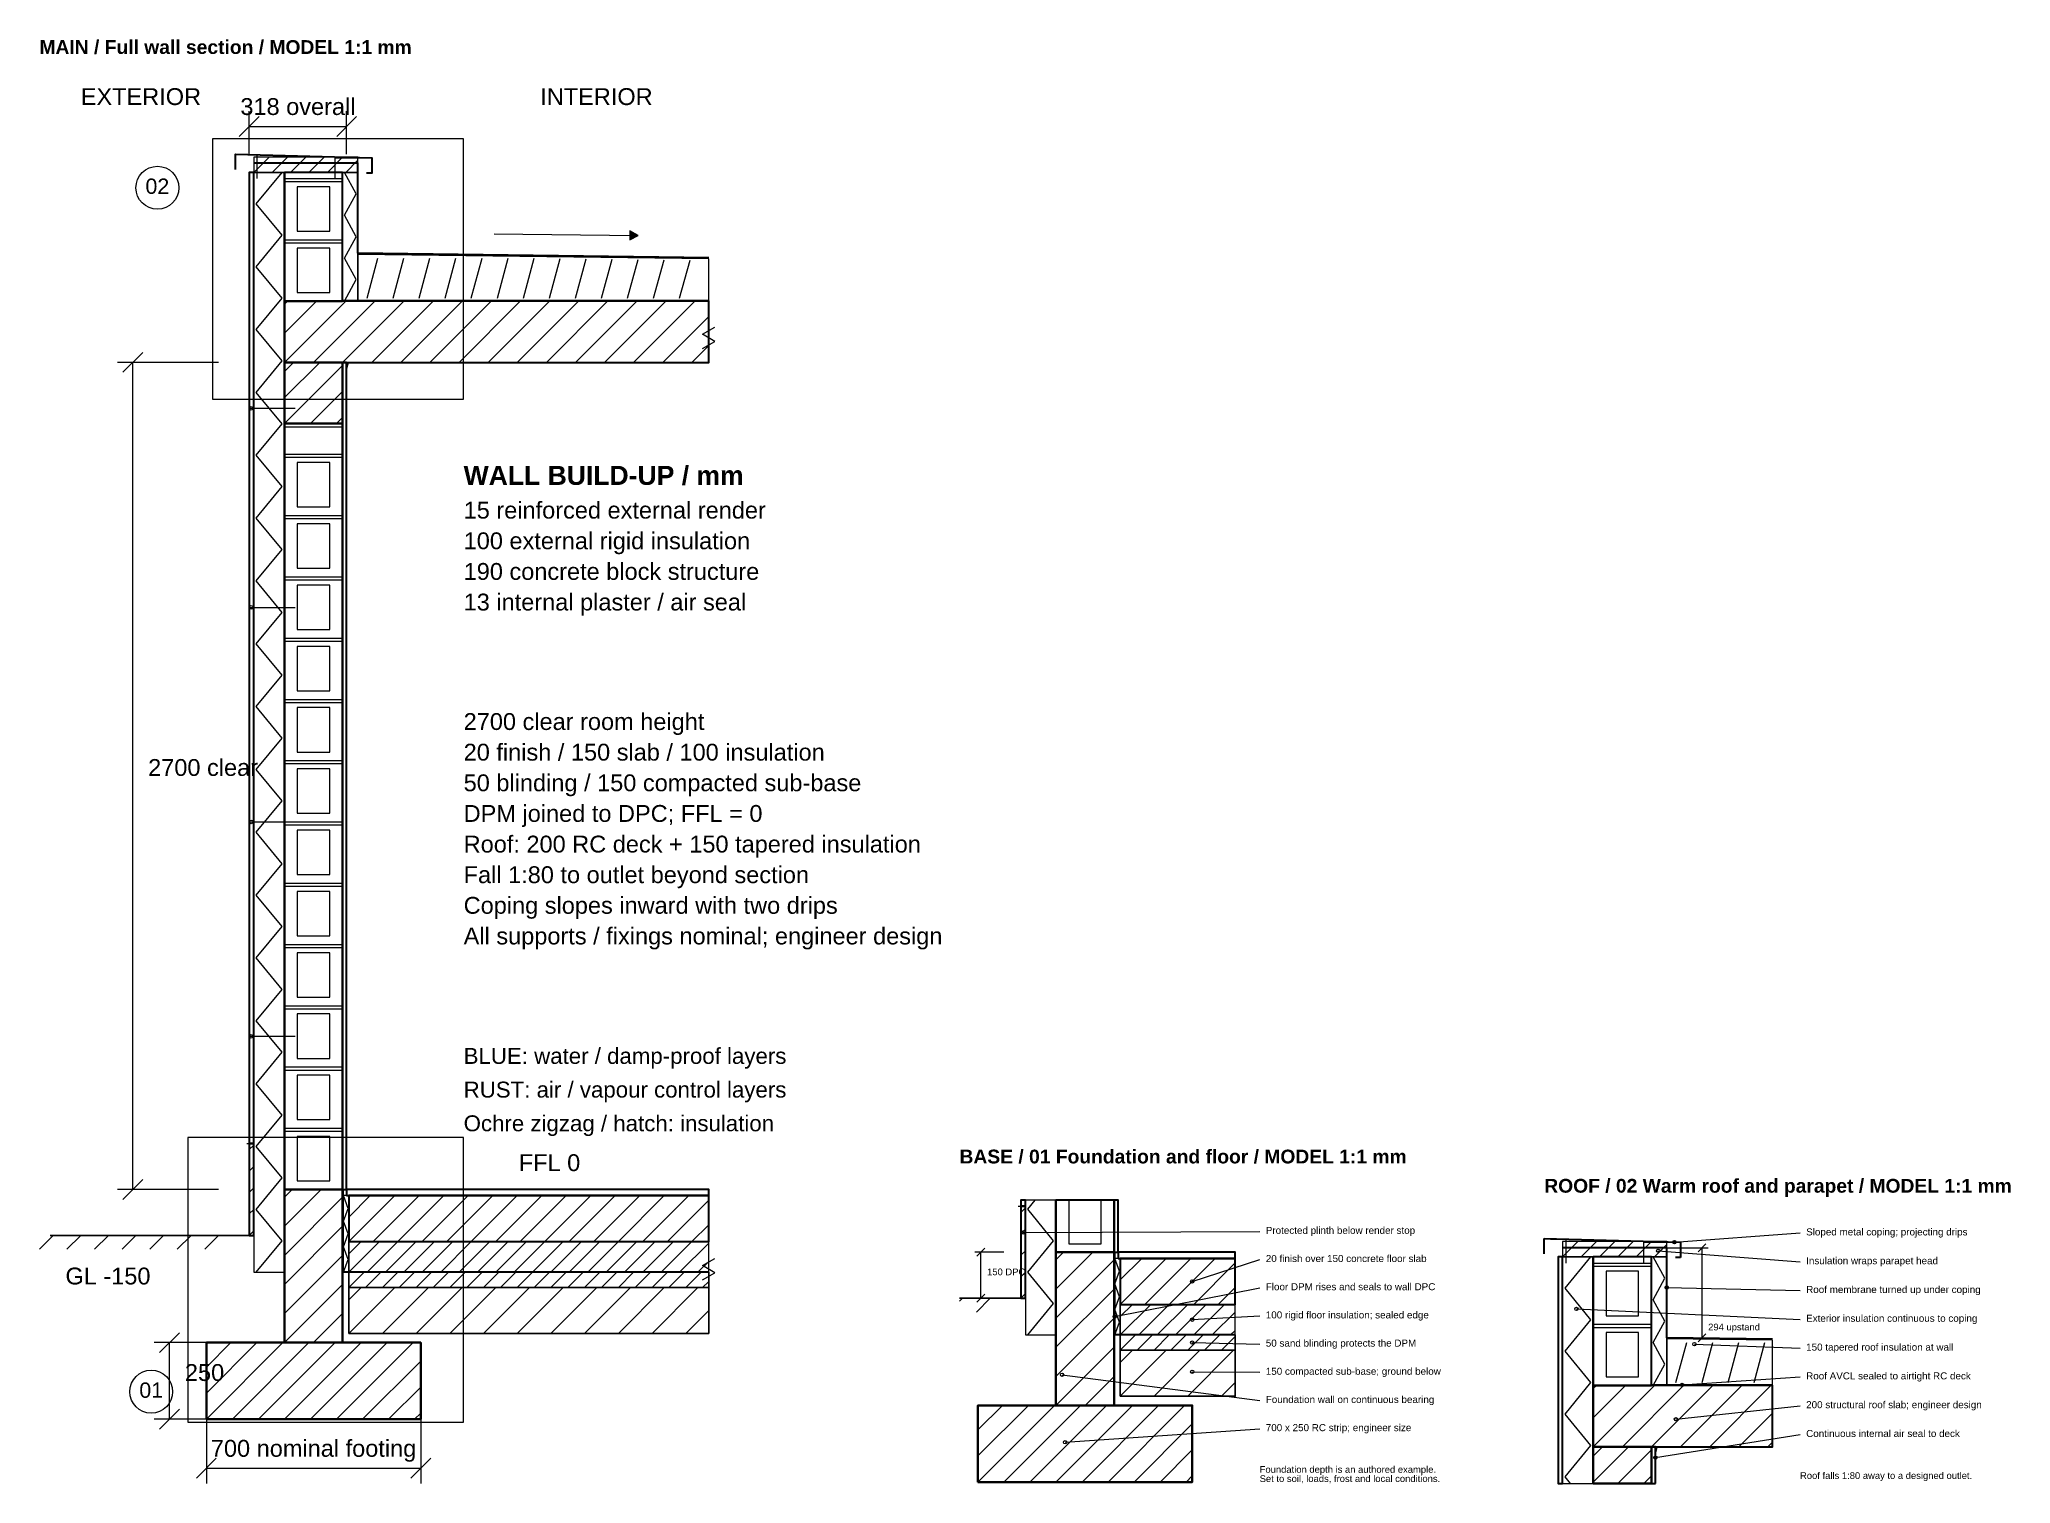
# Model space of a CAD drawing. Header units: millimetres. Extents: x 0 to 6435, y 0 to 4714.
import ezdxf
from ezdxf.enums import TextEntityAlignment as Align

# ---------------------------------------------------------------- set-up
doc = ezdxf.new("R2010")
doc.units = ezdxf.units.MM
for name, color, linetype, lineweight, true_color in [('A-AIRB', 7, 'Continuous', 25, 0xba624d), ('A-ANNO-BORDER', 7, 'Continuous', 18, 0x7b919e), ('A-ANNO-DIMS', 7, 'Continuous', 15, 0x4c626f), ('A-ANNO-TEXT', 7, 'Continuous', 18, 0x233442), ('A-FIXT', 7, 'Continuous', 20, 0x4d616b), ('A-FLOR', 7, 'Continuous', 30, 0x394f5b), ('A-HATCH', 7, 'Continuous', 13, 0x8d999e), ('A-HIDDEN', 7, 'Continuous', 13, 0x778992), ('A-INSU', 7, 'Continuous', 18, 0xb3833a), ('A-ROOF', 7, 'Continuous', 30, 0x344958), ('A-SITE', 7, 'Continuous', 25, 0x75664e), ('A-STRC', 7, 'Continuous', 40, 0x263746), ('A-WALL', 7, 'Continuous', 35, 0x233442), ('A-WPRO', 7, 'Continuous', 30, 0x246f9f)]:
    doc.layers.add(name, color=color, linetype=linetype, lineweight=lineweight, true_color=true_color)
doc.styles.add('SECTION_BOLD', font='arialbd.ttf')
doc.styles.add('SECTION_REGULAR', font='arial.ttf')

# ---------------------------------------------------------------- blocks, each defined once
blk = doc.blocks.new('601_CONCRETE_BLOCK_WALL_MAIN')
at = {"layer": 'A-FIXT'}
blk.add_hatch(color=7, dxfattribs=at).paths.add_polyline_path([(1270, 3114), (1243, 3129), (1242, 3100)])
at = {"layer": 'A-AIRB'}
blk.add_line((305, 2902), (1500, 2902), dxfattribs=at)
blk.add_lwpolyline([(318, 0), (318, 2680), (323, 2699), (1500, 2699)], dxfattribs=at)
at = {"layer": 'A-ANNO-BORDER'}
for points in [[(-120, 2580), (700, 2580), (700, 3430), (-120, 3430)], [(-200, -760), (700, -760), (700, 170), (-200, 170)]]:
    blk.add_lwpolyline(points, close=True, dxfattribs=at)
for centre in [(-300, 3270), (-320, -660)]:
    blk.add_circle(centre, 70, dxfattribs=at)
at = {"layer": 'A-ANNO-DIMS'}
for p, q in [((-32.5, 3437.5), (32.5, 3502.5)), ((0, 3380), (0, 3520)), ((285.5, 3437.5), (350.5, 3502.5)), ((318, 3380), (318, 3520)), ((0, 3470), (318, 3470)), ((-412.5, 2667.5), (-347.5, 2732.5)), ((-100, 2700), (-430, 2700)), ((-380, 0), (-380, 2700)), ((-100, 0), (-430, 0)), ((-412.5, -32.5), (-347.5, 32.5)), ((-140, -500), (-310, -500)), ((-292.5, -532.5), (-227.5, -467.5)), ((-260, -750), (-260, -500)), ((-140, -750), (-310, -750)), ((-292.5, -782.5), (-227.5, -717.5)), ((-140, -750), (-140, -960)), ((560, -750), (560, -960)), ((-172.5, -942.5), (-107.5, -877.5)), ((527.5, -942.5), (592.5, -877.5)), ((-140, -910), (560, -910))]:
    blk.add_line(p, q, dxfattribs=at)
at = {"layer": 'A-FIXT'}
for p, q in [((800, 3120), (1270, 3114)), ((2, 2550), (150, 2550)), ((2, 1900), (150, 1900)), ((2, 1200), (150, 1200)), ((2, 500), (150, 500))]:
    blk.add_line(p, q, dxfattribs=at)
for points in [[(-25, 3378), (25, 3378), (25, 3300)], [(280, 3300), (280, 3368), (375, 3368)], [(-8, 150), (15, 150), (15, 164)]]:
    blk.add_lwpolyline(points, dxfattribs=at)
blk.add_lwpolyline([(1270, 3114), (1243, 3129), (1242, 3100)], close=True, dxfattribs=at)
for centre in [(6, 2550), (6, 1900), (6, 1200), (6, 500)]:
    blk.add_circle(centre, 6, dxfattribs=at)
at = {"layer": 'A-FLOR'}
for points in [[(318, -20), (1500, -20), (1500, 0), (318, 0)], [(325, -170), (1500, -170), (1500, -20), (325, -20)]]:
    blk.add_lwpolyline(points, close=True, dxfattribs=at)
at = {"layer": 'A-HATCH'}
for p, q in [((115, 3320), (305, 3320)), ((115, 3300), (305, 3300)), ((115, 3290), (305, 3290)), ((115, 3100), (305, 3100)), ((115, 3090), (305, 3090)), ((115, 2700), (315, 2900)), ((115, 2795), (220, 2900)), ((115, 2890), (125, 2900)), ((210, 2700), (410, 2900)), ((305, 2700), (505, 2900)), ((400, 2700), (600, 2900)), ((495, 2700), (695, 2900)), ((590, 2700), (790, 2900)), ((685, 2700), (885, 2900)), ((780, 2700), (980, 2900)), ((875, 2700), (1075, 2900)), ((970, 2700), (1170, 2900)), ((1065, 2700), (1265, 2900)), ((1160, 2700), (1360, 2900)), ((1255, 2700), (1455, 2900)), ((1350, 2700), (1500, 2850)), ((1445, 2700), (1500, 2755)), ((115, 2585), (230, 2700)), ((115, 2670), (145, 2700)), ((115, 2500), (305, 2690)), ((200, 2500), (305, 2605)), ((285, 2500), (305, 2520)), ((115, 2500), (305, 2500)), ((115, 2490), (305, 2490)), ((115, 2400), (305, 2400)), ((115, 2390), (305, 2390)), ((115, 2200), (305, 2200)), ((115, 2190), (305, 2190)), ((115, 2000), (305, 2000)), ((115, 1990), (305, 1990)), ((115, 1800), (305, 1800)), ((115, 1790), (305, 1790)), ((115, 1600), (305, 1600)), ((115, 1590), (305, 1590)), ((115, 1400), (305, 1400)), ((115, 1390), (305, 1390)), ((115, 1200), (305, 1200)), ((115, 1190), (305, 1190)), ((115, 1000), (305, 1000)), ((115, 990), (305, 990)), ((115, 800), (305, 800)), ((115, 790), (305, 790)), ((115, 600), (305, 600)), ((115, 590), (305, 590)), ((115, 400), (305, 400)), ((115, 390), (305, 390)), ((115, 200), (305, 200)), ((0, 130), (15, 145)), ((115, 190), (305, 190)), ((0, 60), (15, 75)), ((0, -10), (15, 5)), ((115, -120), (235, 0)), ((115, -25), (140, 0)), ((115, -215), (305, -25)), ((325, -170), (475, -20)), ((325, -90), (395, -20)), ((405, -170), (555, -20)), ((485, -170), (635, -20)), ((565, -170), (715, -20)), ((645, -170), (795, -20)), ((725, -170), (875, -20)), ((805, -170), (955, -20)), ((885, -170), (1035, -20)), ((965, -170), (1115, -20)), ((1045, -170), (1195, -20)), ((1125, -170), (1275, -20)), ((1205, -170), (1355, -20)), ((1285, -170), (1435, -20)), ((1365, -170), (1500, -35)), ((0, -80), (15, -65)), ((115, -310), (305, -120)), ((1445, -170), (1500, -115)), ((0, -150), (15, -135)), ((115, -405), (305, -215)), ((115, -500), (305, -310)), ((325, -320), (375, -270)), ((325, -470), (475, -320)), ((325, -360), (365, -320)), ((380, -320), (430, -270)), ((435, -320), (485, -270)), ((435, -470), (585, -320)), ((490, -320), (540, -270)), ((545, -320), (595, -270)), ((545, -470), (695, -320)), ((600, -320), (650, -270)), ((655, -320), (705, -270)), ((655, -470), (805, -320)), ((710, -320), (760, -270)), ((765, -320), (815, -270)), ((765, -470), (915, -320)), ((820, -320), (870, -270)), ((875, -320), (925, -270)), ((875, -470), (1025, -320)), ((930, -320), (980, -270)), ((985, -320), (1035, -270)), ((985, -470), (1135, -320)), ((1040, -320), (1090, -270)), ((1095, -320), (1145, -270)), ((1095, -470), (1245, -320)), ((1150, -320), (1200, -270)), ((1205, -320), (1255, -270)), ((1205, -470), (1355, -320)), ((1260, -320), (1310, -270)), ((1315, -320), (1365, -270)), ((1315, -470), (1465, -320)), ((1370, -320), (1420, -270)), ((1425, -320), (1475, -270)), ((1480, -320), (1500, -300)), ((210, -500), (305, -405)), ((1425, -470), (1500, -395)), ((-140, -750), (110, -500)), ((-140, -665), (25, -500)), ((-140, -580), (-60, -500)), ((-55, -750), (195, -500)), ((30, -750), (280, -500)), ((115, -750), (365, -500)), ((200, -750), (450, -500)), ((285, -750), (535, -500)), ((305, -500), (305, -500)), ((370, -750), (560, -560)), ((455, -750), (560, -645)), ((540, -750), (560, -730))]:
    blk.add_line(p, q, dxfattribs=at)
at = {"layer": 'A-HIDDEN'}
for points in [[(157, 3128), (263, 3128), (263, 3273), (157, 3273)], [(157, 2928), (263, 2928), (263, 3073), (157, 3073)], [(157, 2228), (263, 2228), (263, 2373), (157, 2373)], [(157, 2028), (263, 2028), (263, 2173), (157, 2173)], [(157, 1828), (263, 1828), (263, 1973), (157, 1973)], [(157, 1628), (263, 1628), (263, 1773), (157, 1773)], [(157, 1428), (263, 1428), (263, 1573), (157, 1573)], [(157, 1228), (263, 1228), (263, 1373), (157, 1373)], [(157, 1028), (263, 1028), (263, 1173), (157, 1173)], [(157, 828), (263, 828), (263, 973), (157, 973)], [(157, 628), (263, 628), (263, 773), (157, 773)], [(157, 428), (263, 428), (263, 573), (157, 573)], [(157, 228), (263, 228), (263, 373), (157, 373)], [(157, 28), (263, 28), (263, 173), (157, 173)]]:
    blk.add_lwpolyline(points, close=True, dxfattribs=at)
for points in [[(1480, 2745), (1520, 2768), (1480, 2792), (1520, 2815)], [(1480, -295), (1520, -272), (1480, -248), (1520, -225)]]:
    blk.add_lwpolyline(points, dxfattribs=at)
at = {"layer": 'A-INSU'}
for p, q in [((15, 3320), (65, 3370)), ((75, 3320), (125, 3370)), ((135, 3320), (185, 3370)), ((195, 3320), (245, 3370)), ((255, 3320), (305, 3370)), ((315, 3320), (355, 3360)), ((385, 2910), (420, 3040)), ((470, 2910), (505, 3040)), ((555, 2910), (590, 3040)), ((640, 2910), (675, 3040)), ((725, 2910), (760, 3040)), ((810, 2910), (845, 3040)), ((895, 2910), (930, 3040)), ((980, 2910), (1015, 3039.2)), ((1065, 2910), (1100, 3038.1)), ((1150, 2910), (1185, 3037.1)), ((1235, 2910), (1270, 3036)), ((1320, 2910), (1355, 3034.9)), ((1405, 2910), (1440, 3033.9)), ((325, -270), (425, -170)), ((325, -210), (365, -170)), ((385, -270), (485, -170)), ((445, -270), (545, -170)), ((505, -270), (605, -170)), ((565, -270), (665, -170)), ((625, -270), (725, -170)), ((685, -270), (785, -170)), ((745, -270), (845, -170)), ((805, -270), (905, -170)), ((865, -270), (965, -170)), ((925, -270), (1025, -170)), ((985, -270), (1085, -170)), ((1045, -270), (1145, -170)), ((1105, -270), (1205, -170)), ((1165, -270), (1265, -170)), ((1225, -270), (1325, -170)), ((1285, -270), (1385, -170)), ((1345, -270), (1445, -170)), ((1405, -270), (1500, -175)), ((1465, -270), (1500, -235))]:
    blk.add_line(p, q, dxfattribs=at)
for points in [[(15, 3320), (355, 3320), (355, 3370), (15, 3370)], [(15, -270), (115, -270), (115, 3320), (15, 3320)], [(305, 2900), (355, 2900), (355, 3320), (305, 3320)], [(355, 2902), (1500, 2902), (1500, 3037.7), (355, 3052)], [(305, -270), (325, -270), (325, -20), (305, -20)], [(325, -270), (1500, -270), (1500, -170), (325, -170)]]:
    blk.add_lwpolyline(points, close=True, dxfattribs=at)
for points in [[(23, -270), (107, -167.4), (23, -64.9), (107, 37.7), (23, 140.3), (107, 242.9), (23, 345.4), (107, 448), (23, 550.6), (107, 653.1), (23, 755.7), (107, 858.3), (23, 960.9), (107, 1063.4), (23, 1166), (107, 1268.6), (23, 1371.1), (107, 1473.7), (23, 1576.3), (107, 1678.9), (23, 1781.4), (107, 1884), (23, 1986.6), (107, 2089.1), (23, 2191.7), (107, 2294.3), (23, 2396.9), (107, 2499.4), (23, 2602), (107, 2704.6), (23, 2807.1), (107, 2909.7), (23, 3012.3), (107, 3114.9), (23, 3217.4), (107, 3320)], [(311, 2900), (349, 2970), (311, 3040), (349, 3110), (311, 3180), (349, 3250), (311, 3320)], [(307.4, -270), (322.6, -228.3), (307.4, -186.7), (322.6, -145), (307.4, -103.3), (322.6, -61.7), (307.4, -20)]]:
    blk.add_lwpolyline(points, dxfattribs=at)
at = {"layer": 'A-ROOF'}
blk.add_lwpolyline([(-45, 3330), (-45, 3380), (400, 3368), (400, 3318), (383, 3318)], dxfattribs=at)
blk.add_lwpolyline([(115, 2700), (1500, 2700), (1500, 2900), (115, 2900)], close=True, dxfattribs=at)
at = {"layer": 'A-SITE'}
for p, q in [((-640, -150), (-685, -195)), ((-650, -150), (0, -150)), ((-550, -150), (-595, -195)), ((-460, -150), (-505, -195)), ((-370, -150), (-415, -195)), ((-280, -150), (-325, -195)), ((-190, -150), (-235, -195)), ((-100, -150), (-145, -195))]:
    blk.add_line(p, q, dxfattribs=at)
for points in [[(325, -320), (1500, -320), (1500, -270), (325, -270)], [(325, -470), (1500, -470), (1500, -320), (325, -320)]]:
    blk.add_lwpolyline(points, close=True, dxfattribs=at)
at = {"layer": 'A-STRC'}
for points in [[(115, 2500), (305, 2500), (305, 2700), (115, 2700)], [(115, -500), (305, -500), (305, 0), (115, 0)], [(-140, -750), (560, -750), (560, -500), (-140, -500)]]:
    blk.add_lwpolyline(points, close=True, dxfattribs=at)
at = {"layer": 'A-WALL'}
for points in [[(0, 150), (15, 150), (15, 3320), (0, 3320)], [(115, 2900), (305, 2900), (305, 3320), (115, 3320)], [(305, 0), (318, 0), (318, 2700), (305, 2700)], [(115, 0), (305, 0), (305, 2500), (115, 2500)], [(0, -150), (15, -150), (15, 150), (0, 150)]]:
    blk.add_lwpolyline(points, close=True, dxfattribs=at)
at = {"layer": 'A-WPRO'}
for q in [(115, 3320), (308, 0)]:
    blk.add_line((115, 0), q, dxfattribs=at)
for points in [[(1500, 3041.7), (355, 3056), (355, 3350), (15, 3350)], [(1500, -270), (307, -270), (307, 0), (115, 0)]]:
    blk.add_lwpolyline(points, dxfattribs=at)
at = {"layer": 'A-AIRB', "style": 'SECTION_REGULAR'}
blk.add_text('RUST: air / vapour control layers', height=52, dxfattribs=at).set_placement((700, 300))
at = {"layer": 'A-ANNO-DIMS', "style": 'SECTION_REGULAR'}
for s, p in [('318 overall', (159, 3507.5)), ('700 nominal footing', (210, -872.5))]:
    blk.add_text(s, height=55, dxfattribs=at).set_placement(p, align=Align.CENTER)
for s, p in [('2700 clear', (-330, 1350)), ('250', (-210, -625))]:
    blk.add_text(s, height=55, dxfattribs=at).set_placement(p)
at = {"layer": 'A-ANNO-TEXT'}
for s, height, style, p in [('EXTERIOR', 55, 'SECTION_REGULAR', (-550, 3540)), ('INTERIOR', 55, 'SECTION_REGULAR', (950, 3540)), ('WALL BUILD-UP / mm', 62, 'SECTION_BOLD', (700, 2300)), ('15 reinforced external render', 55, 'SECTION_REGULAR', (700, 2190)), ('100 external rigid insulation', 55, 'SECTION_REGULAR', (700, 2090)), ('190 concrete block structure', 55, 'SECTION_REGULAR', (700, 1990)), ('13 internal plaster / air seal', 55, 'SECTION_REGULAR', (700, 1890)), ('2700 clear room height', 55, 'SECTION_REGULAR', (700, 1500)), ('20 finish / 150 slab / 100 insulation', 55, 'SECTION_REGULAR', (700, 1400)), ('50 blinding / 150 compacted sub-base', 55, 'SECTION_REGULAR', (700, 1300)), ('DPM joined to DPC; FFL = 0', 55, 'SECTION_REGULAR', (700, 1200)), ('Roof: 200 RC deck + 150 tapered insulation', 55, 'SECTION_REGULAR', (700, 1100)), ('Fall 1:80 to outlet beyond section', 55, 'SECTION_REGULAR', (700, 1000)), ('Coping slopes inward with two drips', 55, 'SECTION_REGULAR', (700, 900)), ('All supports / fixings nominal; engineer design', 55, 'SECTION_REGULAR', (700, 800)), ('FFL 0', 55, 'SECTION_REGULAR', (880, 60)), ('GL -150', 55, 'SECTION_REGULAR', (-600, -310))]:
    blk.add_text(s, height=height, dxfattribs=dict(at, style=style)).set_placement(p)
at = {"layer": 'A-ANNO-TEXT', "style": 'SECTION_REGULAR'}
for s, p in [('02', (-300, 3250)), ('01', (-320, -680))]:
    blk.add_text(s, height=50, dxfattribs=at).set_placement(p, align=Align.CENTER)
at = {"layer": 'A-INSU', "style": 'SECTION_REGULAR'}
blk.add_text('Ochre zigzag / hatch: insulation', height=52, dxfattribs=at).set_placement((700, 190))
at = {"layer": 'A-WPRO', "style": 'SECTION_REGULAR'}
blk.add_text('BLUE: water / damp-proof layers', height=52, dxfattribs=at).set_placement((700, 410))
blk = doc.blocks.new('601_CONCRETE_BLOCK_WALL_BASE')
at = {"layer": 'A-AIRB'}
blk.add_line((318, 0), (318, 170), dxfattribs=at)
at = {"layer": 'A-ANNO-DIMS'}
for p, q in [((8, 65), (780, 68)), ((-55, 0), (-150, 0)), ((-143, -13), (-117, 13)), ((-130, -150), (-130, 0)), ((560, -95), (780, -24)), ((307, -210), (780, -116)), ((-55, -150), (-150, -150)), ((-143, -163), (-117, -137)), ((560, -220), (780, -207.9)), ((560, -295), (780, -299.9)), ((135, -400), (780, -483.9)), ((560, -390), (780, -391.9)), ((145, -620), (780, -576))]:
    blk.add_line(p, q, dxfattribs=at)
for centre in [(8, 65), (560, -95), (307, -210), (560, -220), (560, -295), (560, -390), (135, -400), (145, -620)]:
    blk.add_circle(centre, 5.5, dxfattribs=at)
at = {"layer": 'A-FIXT'}
for p, q in [((-8, 150), (15, 150)), ((15, 150), (15, 164))]:
    blk.add_line(p, q, dxfattribs=at)
at = {"layer": 'A-FLOR'}
for points in [[(318, -20), (700, -20), (700, 0), (318, 0)], [(325, -170), (700, -170), (700, -20), (325, -20)]]:
    blk.add_lwpolyline(points, close=True, dxfattribs=at)
at = {"layer": 'A-HATCH'}
for p, q in [((0, 130), (15, 145)), ((0, 60), (15, 75)), ((0, -10), (15, 5)), ((115, -120), (235, 0)), ((115, -25), (140, 0)), ((115, -215), (305, -25)), ((325, -170), (475, -20)), ((325, -90), (395, -20)), ((405, -170), (555, -20)), ((485, -170), (635, -20)), ((565, -170), (700, -35)), ((0, -80), (15, -65)), ((115, -310), (305, -120)), ((645, -170), (700, -115)), ((0, -150), (15, -135)), ((115, -405), (305, -215)), ((115, -500), (305, -310)), ((325, -320), (375, -270)), ((325, -470), (475, -320)), ((325, -360), (365, -320)), ((380, -320), (430, -270)), ((435, -320), (485, -270)), ((435, -470), (585, -320)), ((490, -320), (540, -270)), ((545, -320), (595, -270)), ((545, -470), (695, -320)), ((600, -320), (650, -270)), ((655, -320), (700, -275)), ((210, -500), (305, -405)), ((655, -470), (700, -425)), ((-140, -750), (110, -500)), ((-140, -665), (25, -500)), ((-140, -580), (-60, -500)), ((-55, -750), (195, -500)), ((30, -750), (280, -500)), ((115, -750), (365, -500)), ((200, -750), (450, -500)), ((285, -750), (535, -500)), ((305, -500), (305, -500)), ((370, -750), (560, -560)), ((455, -750), (560, -645)), ((540, -750), (560, -730))]:
    blk.add_line(p, q, dxfattribs=at)
at = {"layer": 'A-HIDDEN'}
blk.add_lwpolyline([(157, 28), (263, 28), (263, 170), (157, 170)], close=True, dxfattribs=at)
at = {"layer": 'A-INSU'}
for p, q in [((23, 140.3), (47.3, 170)), ((107, 37.7), (23, 140.3)), ((23, -64.9), (107, 37.7)), ((322.6, -61.7), (307.4, -20)), ((307.4, -103.3), (322.6, -61.7)), ((107, -167.4), (23, -64.9)), ((322.6, -145), (307.4, -103.3)), ((23, -270), (107, -167.4)), ((307.4, -186.7), (322.6, -145)), ((322.6, -228.3), (307.4, -186.7)), ((325, -270), (425, -170)), ((325, -210), (365, -170)), ((385, -270), (485, -170)), ((445, -270), (545, -170)), ((505, -270), (605, -170)), ((565, -270), (665, -170)), ((307.4, -270), (322.6, -228.3)), ((625, -270), (700, -195)), ((685, -270), (700, -255))]:
    blk.add_line(p, q, dxfattribs=at)
for points in [[(15, -270), (115, -270), (115, 170), (15, 170)], [(305, -270), (325, -270), (325, -20), (305, -20)], [(325, -270), (700, -270), (700, -170), (325, -170)]]:
    blk.add_lwpolyline(points, close=True, dxfattribs=at)
at = {"layer": 'A-SITE'}
for p, q in [((-200, -150), (0, -150)), ((-190, -150), (-200, -160)), ((-100, -150), (-145, -195))]:
    blk.add_line(p, q, dxfattribs=at)
for points in [[(325, -320), (700, -320), (700, -270), (325, -270)], [(325, -470), (700, -470), (700, -320), (325, -320)]]:
    blk.add_lwpolyline(points, close=True, dxfattribs=at)
at = {"layer": 'A-STRC'}
for points in [[(115, -500), (305, -500), (305, 0), (115, 0)], [(-140, -750), (560, -750), (560, -500), (-140, -500)]]:
    blk.add_lwpolyline(points, close=True, dxfattribs=at)
at = {"layer": 'A-WALL'}
for points in [[(0, 150), (15, 150), (15, 170), (0, 170)], [(0, -150), (15, -150), (15, 150), (0, 150)], [(115, 0), (305, 0), (305, 170), (115, 170)], [(305, 0), (318, 0), (318, 170), (305, 170)]]:
    blk.add_lwpolyline(points, close=True, dxfattribs=at)
at = {"layer": 'A-WPRO'}
for p, q in [((115, 0), (115, 170)), ((307, 0), (115, 0)), ((115, 0), (308, 0)), ((307, -270), (307, 0)), ((700, -270), (307, -270))]:
    blk.add_line(p, q, dxfattribs=at)
at = {"layer": 'A-ANNO-DIMS', "style": 'SECTION_REGULAR'}
blk.add_text('150 DPC', height=22, dxfattribs=at).set_placement((-110, -75))
at = {"layer": 'A-ANNO-TEXT', "style": 'SECTION_REGULAR'}
for s, height, p in [('Protected plinth below render stop', 23, (800, 60)), ('20 finish over 150 concrete floor slab', 23, (800, -32)), ('Floor DPM rises and seals to wall DPC', 23, (800, -124)), ('100 rigid floor insulation; sealed edge', 23, (800, -216)), ('50 sand blinding protects the DPM', 23, (800, -308)), ('150 compacted sub-base; ground below', 23, (800, -400)), ('Foundation wall on continuous bearing', 23, (800, -492)), ('700 x 250 RC strip; engineer size', 23, (800, -584)), ('Foundation depth is an authored example.', 22, (780, -720)), ('Set to soil, loads, frost and local conditions.', 22, (780, -750))]:
    blk.add_text(s, height=height, dxfattribs=at).set_placement(p)
blk = doc.blocks.new('601_CONCRETE_BLOCK_WALL_ROOF')
at = {"layer": 'A-AIRB'}
for p, q in [((305, 2902), (700, 2902)), ((318, 2680), (323, 2699)), ((318, 2580), (318, 2680)), ((323, 2699), (700, 2699))]:
    blk.add_line(p, q, dxfattribs=at)
at = {"layer": 'A-ANNO-DIMS'}
for p, q in [((355, 3350), (490, 3350)), ((380, 3368), (790, 3398.1)), ((457, 3337), (483, 3363)), ((470, 3056), (470, 3350)), ((327, 3340), (790, 3304.1)), ((355, 3220), (790, 3210.1)), ((60, 3150), (790, 3116.1)), ((355, 3056), (490, 3056)), ((445, 3035), (790, 3022.1)), ((457, 3043), (483, 3069)), ((405, 2902), (790, 2928.1)), ((385, 2790), (790, 2834.1)), ((318, 2665), (790, 2740.1))]:
    blk.add_line(p, q, dxfattribs=at)
for centre in [(380, 3368), (327, 3340), (355, 3220), (60, 3150), (445, 3035), (405, 2902), (385, 2790), (318, 2665)]:
    blk.add_circle(centre, 5.5, dxfattribs=at)
at = {"layer": 'A-FIXT'}
for p, q in [((-25, 3378), (25, 3378)), ((25, 3378), (25, 3300)), ((280, 3300), (280, 3368)), ((280, 3368), (375, 3368))]:
    blk.add_line(p, q, dxfattribs=at)
at = {"layer": 'A-HATCH'}
for p, q in [((115, 3320), (305, 3320)), ((115, 3300), (305, 3300)), ((115, 3290), (305, 3290)), ((115, 3100), (305, 3100)), ((115, 3090), (305, 3090)), ((115, 2700), (315, 2900)), ((115, 2795), (220, 2900)), ((115, 2890), (125, 2900)), ((210, 2700), (410, 2900)), ((305, 2700), (505, 2900)), ((400, 2700), (600, 2900)), ((495, 2700), (695, 2900)), ((590, 2700), (700, 2810)), ((685, 2700), (700, 2715)), ((115, 2585), (230, 2700)), ((115, 2670), (145, 2700)), ((195, 2580), (305, 2690)), ((280, 2580), (305, 2605))]:
    blk.add_line(p, q, dxfattribs=at)
at = {"layer": 'A-HIDDEN'}
for points in [[(157, 3128), (263, 3128), (263, 3273), (157, 3273)], [(157, 2928), (263, 2928), (263, 3073), (157, 3073)]]:
    blk.add_lwpolyline(points, close=True, dxfattribs=at)
at = {"layer": 'A-INSU'}
for p, q in [((15, 3320), (65, 3370)), ((75, 3320), (125, 3370)), ((135, 3320), (185, 3370)), ((195, 3320), (245, 3370)), ((255, 3320), (305, 3370)), ((315, 3320), (355, 3360)), ((23, 3217.4), (107, 3320)), ((349, 3250), (311, 3320)), ((311, 3180), (349, 3250)), ((107, 3114.9), (23, 3217.4)), ((349, 3110), (311, 3180)), ((23, 3012.3), (107, 3114.9)), ((311, 3040), (349, 3110)), ((349, 2970), (311, 3040)), ((385, 2910), (420, 3040)), ((470, 2910), (505, 3040)), ((555, 2910), (590, 3040)), ((640, 2910), (675, 3040)), ((107, 2909.7), (23, 3012.3)), ((311, 2900), (349, 2970)), ((23, 2807.1), (107, 2909.7)), ((107, 2704.6), (23, 2807.1)), ((23, 2602), (107, 2704.6)), ((41, 2580), (23, 2602))]:
    blk.add_line(p, q, dxfattribs=at)
for points in [[(15, 3320), (355, 3320), (355, 3370), (15, 3370)], [(115, 2580), (115, 3320), (15, 3320), (15, 2580)], [(305, 2900), (355, 2900), (355, 3320), (305, 3320)], [(355, 2902), (700, 2902), (700, 3047.7), (355, 3052)]]:
    blk.add_lwpolyline(points, close=True, dxfattribs=at)
at = {"layer": 'A-ROOF'}
for p, q in [((-45, 3330), (-45, 3380)), ((-45, 3380), (400, 3368)), ((400, 3368), (400, 3318)), ((400, 3318), (383, 3318))]:
    blk.add_line(p, q, dxfattribs=at)
blk.add_lwpolyline([(115, 2700), (700, 2700), (700, 2900), (115, 2900)], close=True, dxfattribs=at)
at = {"layer": 'A-STRC'}
blk.add_lwpolyline([(305, 2580), (305, 2700), (115, 2700), (115, 2580)], close=True, dxfattribs=at)
at = {"layer": 'A-WALL'}
for points in [[(15, 2580), (15, 3320), (0, 3320), (0, 2580)], [(115, 2900), (305, 2900), (305, 3320), (115, 3320)], [(318, 2580), (318, 2700), (305, 2700), (305, 2580)]]:
    blk.add_lwpolyline(points, close=True, dxfattribs=at)
at = {"layer": 'A-WPRO'}
for p, q in [((355, 3350), (15, 3350)), ((355, 3056), (355, 3350)), ((115, 2580), (115, 3320)), ((700, 3051.7), (355, 3056))]:
    blk.add_line(p, q, dxfattribs=at)
at = {"layer": 'A-ANNO-DIMS', "style": 'SECTION_REGULAR'}
blk.add_text('294 upstand', height=22, dxfattribs=at).set_placement((490, 3080))
at = {"layer": 'A-ANNO-TEXT', "style": 'SECTION_REGULAR'}
for s, height, p in [('Sloped metal coping; projecting drips', 23, (810, 3390)), ('Insulation wraps parapet head', 23, (810, 3296)), ('Roof membrane turned up under coping', 23, (810, 3202)), ('Exterior insulation continuous to coping', 23, (810, 3108)), ('150 tapered roof insulation at wall', 23, (810, 3014)), ('Roof AVCL sealed to airtight RC deck', 23, (810, 2920)), ('200 structural roof slab; engineer design', 23, (810, 2826)), ('Continuous internal air seal to deck', 23, (810, 2732)), ('Roof falls 1:80 away to a designed outlet.', 22, (790, 2595))]:
    blk.add_text(s, height=height, dxfattribs=at).set_placement(p)

msp = doc.modelspace()

# ---------------------------------------------------------------- block references
at = {"layer": 'A-ANNO-BORDER'}
for name, p in [('601_CONCRETE_BLOCK_WALL_MAIN', (685, 960)), ('601_CONCRETE_BLOCK_WALL_BASE', (3203.81, 755.06)), ('601_CONCRETE_BLOCK_WALL_ROOF', (4957.911, -2580))]:
    msp.add_blockref(name, p, dxfattribs=at)

# ---------------------------------------------------------------- texts
at = {"layer": 'A-ANNO-TEXT', "style": 'SECTION_BOLD'}
for s, p in [('MAIN / Full wall section / MODEL 1:1 mm', (0, 4666.75)), ('BASE / 01 Foundation and floor / MODEL 1:1 mm', (3003.81, 1045.06)), ('ROOF / 02 Warm roof and parapet / MODEL 1:1 mm', (4912.911, 949.55))]:
    msp.add_text(s, height=45, dxfattribs=at).set_placement(p)

doc.saveas('drawing.dxf')
